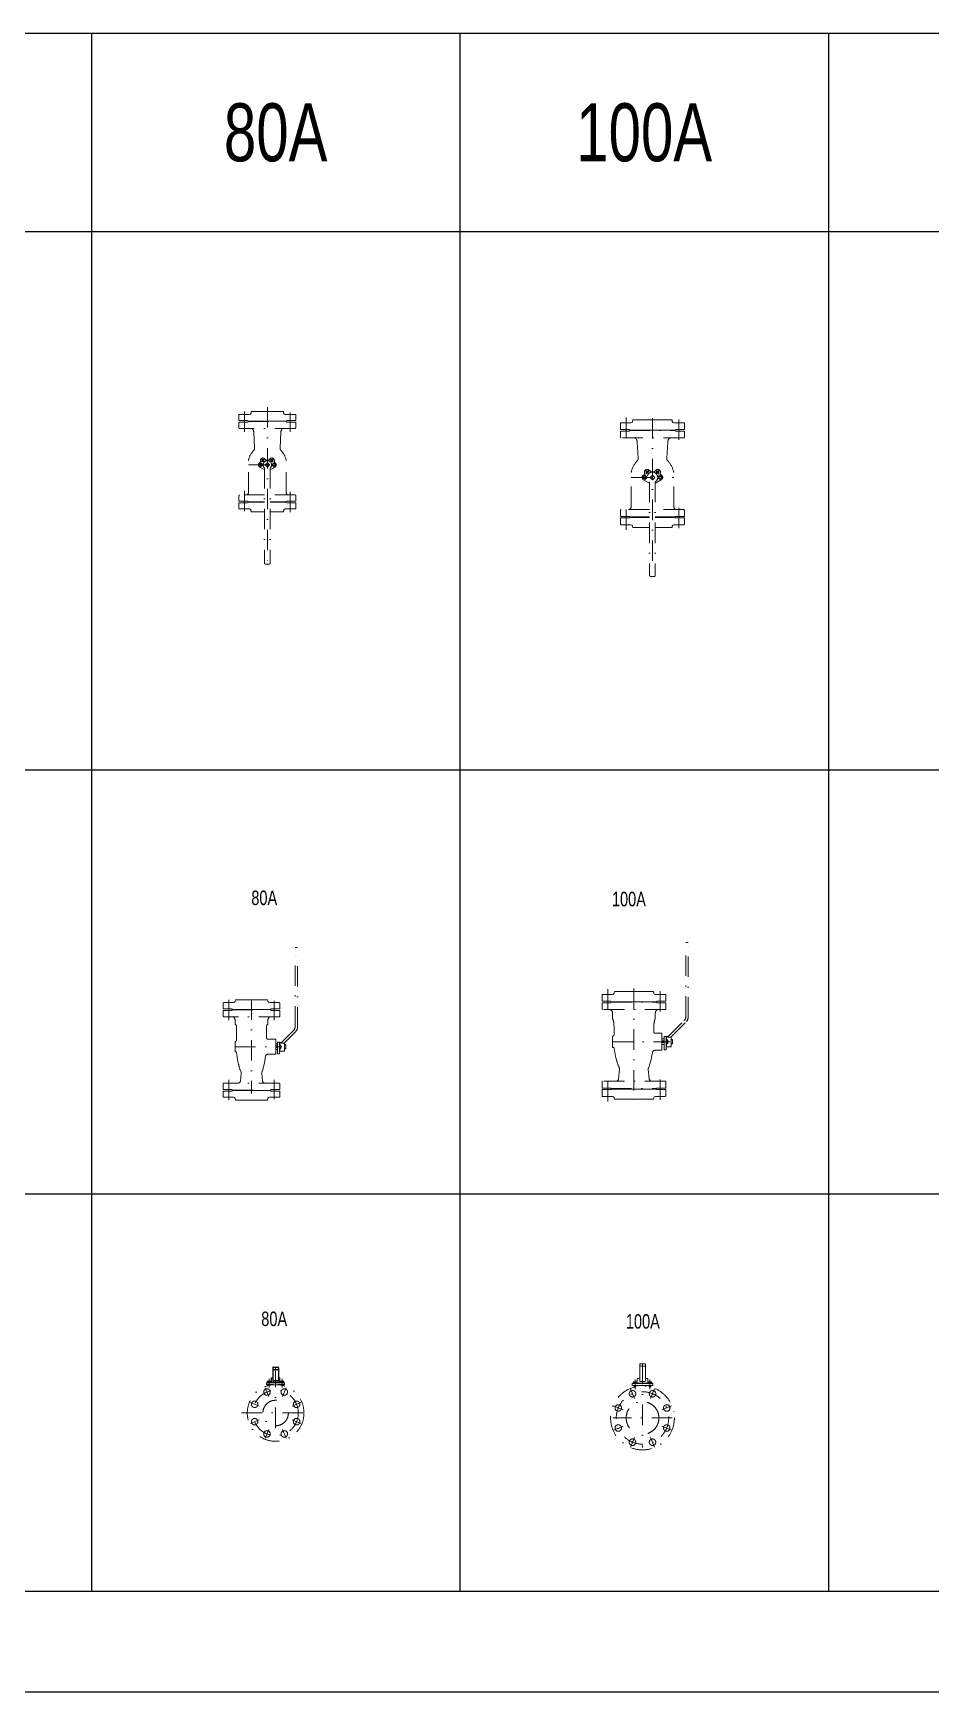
# Model space of a CAD drawing. Extents: x 0 to 60630, y 0 to 46389.
# Drawn here: x 13639 to 16805, y 28261 to 34117 of the extents above; entities that cross this region are included whole.
import ezdxf
from ezdxf.enums import TextEntityAlignment as Align

# ---------------------------------------------------------------- set-up
doc = ezdxf.new("R2010")
doc.units = 0
doc.header["$LTSCALE"] = 30
doc.header["$MEASUREMENT"] = 0
doc.linetypes.add('DGN Style 4', pattern=[4.8, 2.4, -1.2, 0, -1.2])
for name, color, linetype, lineweight in [('L(c)', 1, 'DGN Style 4', 5), ('L(line)', 7, 'Continuous', 5), ('L(txt)', 2, 'Continuous', 13)]:
    doc.layers.add(name, color=color, linetype=linetype, lineweight=lineweight)
doc.styles.add('Style-ENGINEERING', font='ENGINEERING.shx')

# ---------------------------------------------------------------- blocks, each defined once
blk = doc.blocks.new('*U355')
for p, q in [((-17, 67.5), (-17, -67.5)), ((5, 100), (-15, 100)), ((-15, 69.5), (-15, 100)), ((7, 63.4), (7, 98)), ((17, 56.5), (11.8, 57.5)), ((17, -56.5), (17, 56.5)), ((17, -56.5), (11.8, -57.5)), ((-15, -100), (-15, -69.5)), ((-15, -100), (5, -100)), ((7, -98), (7, -63.4))]:
    blk.add_line(p, q)
for centre, radius, start, end in [((-17, 69.5), 2, 270, 0), ((5, 98), 2, 0, 90), ((13, 63.4), 6, 180, 258.69007), ((13, -63.4), 6, 101.30993, 180), ((-17, -69.5), 2, 0, 90), ((5, -98), 2, 270, 0)]:
    blk.add_arc(centre, radius, start, end)
blk = doc.blocks.new('*U356')
for p, q in [((-100, -10), (-100, 10)), ((-69.5, 10), (-100, 10)), ((-67.5, 12), (67.5, 12)), ((100, 10), (69.5, 10)), ((100, 10), (100, -10)), ((98, -12), (-98, -12))]:
    blk.add_line(p, q)
for centre, start, end in [((-69.5, 12), 270, 0), ((69.5, 12), 180, 270), ((-98, -10), 180, 270), ((98, -10), 270, 0)]:
    blk.add_arc(centre, 2, start, end)
blk = doc.blocks.new('*U357')
for p, q in [((-100, 10), (-100, -10)), ((-10, 12), (-98, 12)), ((98, 12), (10, 12)), ((100, -10), (100, 10)), ((-69.5, -10), (-100, -10)), ((-67.5, -12), (-10, -12)), ((10, -12), (67.5, -12)), ((100, -10), (69.5, -10))]:
    blk.add_line(p, q)
for centre, start, end in [((-98, 10), 90, 180), ((98, 10), 0, 90), ((-69.5, -12), 0, 90), ((69.5, -12), 90, 180)]:
    blk.add_arc(centre, 2, start, end)
blk = doc.blocks.new('*U358')
for p, q in [((-100, -5), (-100, 15)), ((-69.5, 15), (-100, 15)), ((-67.5, 17), (-10, 17)), ((10, 17), (67.5, 17)), ((100, 15), (69.5, 15)), ((100, 15), (100, -5)), ((-63.4, -7), (-98, -7)), ((-56.5, -17), (-57.5, -11.8)), ((-10, -17), (-56.5, -17)), ((56.5, -17), (10, -17)), ((56.5, -17), (57.5, -11.8)), ((98, -7), (63.4, -7))]:
    blk.add_line(p, q)
for centre, radius, start, end in [((-69.5, 17), 2, 270, 0), ((69.5, 17), 2, 180, 270), ((-98, -5), 2, 180, 270), ((-63.4, -13), 6, 11.30993, 90), ((63.4, -13), 6, 90, 168.69007), ((98, -5), 2, 270, 0)]:
    blk.add_arc(centre, radius, start, end)
blk = doc.blocks.new('*U354')
for p, q in [((-47.8, 196), (-44.8, 140.1)), ((47.8, 196), (44.8, 140.1)), ((-66.5, -17.1), (-66.5, 95.2)), ((-27.1, 72.7), (-11.3, 63.6)), ((-24.7, 96.2), (-24.7, 91.4)), ((-11.3, 63.6), (-10, 63.6)), ((-6.3, 98.5), (-10.1, 102.3)), ((-10, 69), (-10, -265.9)), ((0, 88.1), (-8, 80.1)), ((-8, 80.1), (0, 72.1)), ((3.1, 97.2), (-3.1, 97.2)), ((8, 80.1), (0, 88.1)), ((0, 72.1), (8, 80.1)), ((6.3, 98.5), (10.1, 102.3)), ((10, 69), (10, -265.9)), ((10, 63.6), (11.3, 63.6)), ((27.1, 72.7), (11.3, 63.6)), ((24.7, 96.2), (24.7, 91.4)), ((66.5, -17.1), (66.5, 95.2)), ((6, -269.9), (-6, -269.9))]:
    blk.add_line(p, q)
at = {"flags": 128}
for points in [[(-22.8, 74.3), (-17.8, 77.2), (-17.8, 83), (-22.8, 85.9), (-27.8, 83), (-27.8, 77.2)], [(22.8, 74.3), (17.8, 77.2), (17.8, 83), (22.8, 85.9), (27.8, 83), (27.8, 77.2)]]:
    blk.add_lwpolyline(points, close=True, dxfattribs=at)
for centre, radius in [((-22.8, 80.1), 4.99), ((-16.1, 96.2), 3.56), ((16.1, 96.2), 3.56), ((22.8, 80.1), 4.99)]:
    blk.add_circle(centre, radius)
for centre, radius, start, end in [((-22.8, 80.1), 8.55, 118.63976, 240), ((-28.9, 91.4), 4.28, 298.63976, 0), ((-16.1, 96.2), 8.55, 45, 180), ((0, 80.1), 15, 311.93876, 228.06124), ((-3.1, 101.8), 4.56, 225, 270), ((3.1, 101.8), 4.56, 270, 315), ((16.1, 96.2), 8.55, 0, 135), ((28.9, 91.4), 4.28, 180, 241.36024), ((22.8, 80.1), 8.55, 300, 61.36024), ((-6, -265.9), 4, 180, 270), ((6, -265.9), 4, 270, 0)]:
    blk.add_arc(centre, radius, start, end)
for centre, major_axis, ratio, start_param, end_param in [((-56.6, 194.1), (0, 14.9), 0.59306, 4.836744, 6.2581), ((56.6, 194.1), (0, 14.9), 0.59306, 0.025085, 1.446441), ((19.4, 73.4), (0, 89.3), 0.999958, 0.831696, 1.260588), ((-53.6, 139), (0, 8.87), 0.999958, 4.04972, 4.836744), ((53.6, 139), (0, 8.87), 0.999958, 1.446441, 2.233466), ((-19.4, 73.4), (0, 89.3), 0.999958, 5.022598, 5.451489), ((-48.8, 95.2), (0, 17.7), 0.999958, 1.260588, 1.570796), ((48.8, 95.2), (0, 17.7), 0.999958, 4.712389, 5.022598), ((-75.4, -17.1), (0, 8.87), 0.999958, 3.201367, 4.712389), ((75.3, -17.1), (0, -8.87), 0.999958, 4.712389, 6.223411)]:
    blk.add_ellipse(centre, major_axis=major_axis, ratio=ratio, start_param=start_param, end_param=end_param)
at = {"layer": 'L(c)'}
for p, q in [((-80, 268.8), (-80, 196.5)), ((0, 283.7), (0, -283.7)), ((80, 265.1), (80, 196.5)), ((-66.5, 80.1), (66.5, 80.1)), ((-22.8, 72.3), (-22.8, 87.9)), ((-11.1, 91.2), (-21.2, 101.3)), ((11.1, 91.2), (21.2, 101.3)), ((22.8, 72.3), (22.8, 87.9)), ((-80, -11.5), (-80, -90.5)), ((80, -15.2), (80, -87.5))]:
    blk.add_line(p, q, dxfattribs=at)
for start, end in [(117.0214, 152.9786), (27.0214, 62.9786)]:
    blk.add_arc((0, 80.1), 22.8, start, end, dxfattribs=at)
for name, p in [('*U356', (0, 221.1)), ('*U357', (0, -38))]:
    blk.add_blockref(name, p)
at = {"layer": 'L(txt)', "rotation": 90}
blk.add_blockref('*U355', (0, 251.5), dxfattribs=at)
at = {"layer": 'L(txt)'}
blk.add_blockref('*U358', (0, -68.4), dxfattribs=at)
blk = doc.blocks.new('*U360')
for centre, radius in [((0, 0), 100), ((-30.6, 73.9), 11.5), ((30.6, 73.9), 11.5), ((-73.9, 30.6), 11.5), ((0, 0), 45), ((73.9, 30.6), 11.5), ((-73.9, -30.6), 11.5), ((73.9, -30.6), 11.5), ((-30.6, -73.9), 11.5), ((30.6, -73.9), 11.5)]:
    blk.add_circle(centre, radius)
at = {"layer": 'L(c)'}
for p, q in [((-24.3, 58.7), (-36.9, 89.1)), ((24.3, 58.7), (36.9, 89.1)), ((-58.7, 24.3), (-89.2, 36.9)), ((58.7, 24.3), (89.2, 36.9)), ((-58.7, -24.3), (-89.2, -36.9)), ((58.7, -24.3), (89.2, -36.9)), ((-24.3, -58.7), (-36.9, -89.2)), ((24.3, -58.7), (36.9, -89.2))]:
    blk.add_line(p, q, dxfattribs=at)
blk.add_circle((0, 0), 80, dxfattribs=at)
blk = doc.blocks.new('*U359')
for p, q in [((-10, 127.5), (-10, 82.8)), ((-8, 129.5), (8, 129.5)), ((-8, 121.5), (8, 121.5)), ((10, 127.5), (10, 82.8)), ((31.3, 74.3), (-31.4, 74.3)), ((-31.4, 67.1), (-31.4, 74.3)), ((-9.6, 67.1), (-31.4, 67.1)), ((-28.6, 74.3), (-28.6, 78.3)), ((-18.4, 78.9), (-27.2, 78.9)), ((-25.8, 67.1), (-25.8, 64.1)), ((-25.7, 78.3), (-25.7, 74.3)), ((-19.9, 74.3), (-19.9, 78.3)), ((-19.8, 67.1), (-19.8, 65.6)), ((-17, 78.3), (-17, 74.3)), ((-15.1, 75.7), (-15.1, 91.7)), ((-15.1, 91.7), (-10, 91.7)), ((15.1, 75.7), (-15.1, 75.7)), ((8, 80.8), (-8, 80.8)), ((31.3, 67.1), (9.6, 67.1)), ((10, 91.7), (15.1, 91.7)), ((15.1, 75.7), (15.1, 91.7)), ((17, 78.3), (17, 74.3)), ((18.4, 78.9), (27.2, 78.9)), ((19.8, 67.1), (19.8, 65.6)), ((19.9, 74.3), (19.9, 78.3)), ((25.7, 78.3), (25.7, 74.3)), ((25.8, 67.1), (25.8, 64.1)), ((28.6, 74.3), (28.6, 78.3)), ((31.3, 67.1), (31.3, 74.3))]:
    blk.add_line(p, q)
for centre, radius, start, end in [((-8, 127.5), 2, 90, 180), ((-8, 123.5), 2, 180, 270), ((8, 127.5), 2, 360, 90), ((8, 123.5), 2, 270, 0), ((-27.2, 76.6), 2.25, 49.73979, 130.26021), ((-22.8, 70.7), 8.21, 69.22909, 110.77091), ((-18.4, 76.6), 2.25, 49.73979, 130.26021), ((-8, 82.8), 2, 180, 270), ((8, 82.8), 2, 270, 360), ((18.4, 76.6), 2.25, 49.73979, 130.26021), ((22.8, 70.7), 8.21, 69.22909, 110.77091), ((27.2, 76.6), 2.25, 49.73979, 130.26021)]:
    blk.add_arc(centre, radius, start, end)
at = {"layer": 'L(c)'}
for p, q in [((0, 130.5), (0, -152.5)), ((-22.8, 87.9), (-22.8, 58.1)), ((22.8, 87.9), (22.8, 58.1)), ((-120, -32.5), (120, -32.5))]:
    blk.add_line(p, q, dxfattribs=at)
blk.add_blockref('*U360', (0, -32.5), dxfattribs=at)
blk = doc.blocks.new('*U362')
for p, q in [((-18, 80), (-18, -80)), ((6, 112.5), (-16, 112.5)), ((-16, 82), (-16, 112.5)), ((8, 75.9), (8, 110.5)), ((18, 69), (12.8, 70)), ((18, -69), (18, 69)), ((-16, -112.5), (-16, -82)), ((-16, -112.5), (6, -112.5)), ((8, -110.5), (8, -75.9)), ((18, -69), (12.8, -70))]:
    blk.add_line(p, q)
for centre, radius, start, end in [((-18, 82), 2, 270, 0), ((6, 110.5), 2, 0, 90), ((14, 75.9), 6, 180, 258.69007), ((-18, -82), 2, 0, 90), ((6, -110.5), 2, 270, 0), ((14, -75.9), 6, 101.30993, 180)]:
    blk.add_arc(centre, radius, start, end)
blk = doc.blocks.new('*U363')
for p, q in [((-112.5, -11), (-112.5, 11)), ((-82, 11), (-112.5, 11)), ((-80, 13), (80, 13)), ((112.5, 11), (82, 11)), ((112.5, 11), (112.5, -11)), ((110.5, -13), (-110.5, -13))]:
    blk.add_line(p, q)
for centre, start, end in [((-82, 13), 270, 0), ((82, 13), 180, 270), ((-110.5, -11), 180, 270), ((110.5, -11), 270, 0)]:
    blk.add_arc(centre, 2, start, end)
blk = doc.blocks.new('*U364')
for p, q in [((-112.5, 11), (-112.5, -11)), ((-10, 13), (-110.5, 13)), ((110.5, 13), (10, 13)), ((112.5, -11), (112.5, 11)), ((-82, -11), (-112.5, -11)), ((-80, -13), (-10, -13)), ((10, -13), (80, -13)), ((112.5, -11), (82, -11))]:
    blk.add_line(p, q)
for centre, start, end in [((-110.5, 11), 90, 180), ((110.5, 11), 0, 90), ((-82, -13), 0, 90), ((82, -13), 90, 180)]:
    blk.add_arc(centre, 2, start, end)
blk = doc.blocks.new('*U365')
for p, q in [((-112.5, -6), (-112.5, 16)), ((-82, 16), (-112.5, 16)), ((-80, 18), (-10, 18)), ((10, 18), (80, 18)), ((112.5, 16), (82, 16)), ((112.5, 16), (112.5, -6)), ((-75.9, -8), (-110.5, -8)), ((-69, -18), (-70, -12.8)), ((-10, -18), (-69, -18)), ((69, -18), (10, -18)), ((69, -18), (70, -12.8)), ((110.5, -8), (75.9, -8))]:
    blk.add_line(p, q)
for centre, radius, start, end in [((-82, 18), 2, 270, 0), ((82, 18), 2, 180, 270), ((-110.5, -6), 2, 180, 270), ((-75.9, -14), 6, 11.30993, 90), ((75.9, -14), 6, 90, 168.69007), ((110.5, -6), 2, 270, 0)]:
    blk.add_arc(centre, radius, start, end)
blk = doc.blocks.new('*U361')
for p, q in [((-53.9, 194.1), (-50.5, 137.1)), ((53.9, 194.1), (50.5, 137.1)), ((-75, -34.2), (-75, 86.5)), ((-31.1, 60.9), (-13, 50.4)), ((-28.4, 88), (-28.4, 82.4)), ((-7.3, 90.6), (-11.6, 94.9)), ((0, 77.4), (-8, 69.4)), ((-8, 69.4), (0, 61.4)), ((3.6, 89.1), (-3.6, 89.1)), ((8, 69.4), (0, 77.4)), ((0, 61.4), (8, 69.4)), ((7.3, 90.6), (11.6, 94.9)), ((31.1, 60.9), (13, 50.4)), ((28.4, 88), (28.4, 82.4)), ((75, -34.2), (75, 86.5)), ((-13, 50.4), (-10, 50.4)), ((-10, 53.8), (-10, -276.6)), ((10, 53.8), (10, -276.6)), ((10, 50.4), (13, 50.4)), ((6, -280.6), (-6, -280.6))]:
    blk.add_line(p, q)
at = {"flags": 128}
for points in [[(-26.2, 62.8), (-20.5, 66.1), (-20.5, 72.7), (-26.2, 76), (-32, 72.7), (-32, 66.1)], [(26.2, 62.8), (20.5, 66.1), (20.5, 72.7), (26.2, 76), (31.9, 72.7), (31.9, 66.1)]]:
    blk.add_lwpolyline(points, close=True, dxfattribs=at)
for centre, radius in [((-26.2, 69.4), 5.74), ((-18.6, 88), 4.1), ((18.5, 88), 4.1), ((26.2, 69.4), 5.74)]:
    blk.add_circle(centre, radius)
for centre, radius, start, end in [((21.9, 61.8), 100.7, 137.65266, 162.22635), ((-60.5, 135.8), 10, 322.03184, 7.12502), ((60.4, 135.8), 10, 172.87498, 217.96816), ((-21.9, 61.8), 100.7, 17.77365, 42.34734), ((-55, 86.5), 20, 162.22635, 180), ((-26.2, 69.4), 9.83, 118.63976, 240), ((-33.3, 82.4), 4.92, 298.63976, 0), ((-18.6, 88), 9.83, 45, 180), ((0, 69.4), 18.5, 302.72044, 237.27956), ((-3.6, 94.3), 5.24, 225, 270), ((3.6, 94.3), 5.24, 270, 315), ((18.5, 88), 9.83, 0, 135), ((33.3, 82.4), 4.92, 180, 241.36024), ((26.2, 69.4), 9.83, 300, 61.36024), ((55, 86.5), 20, 0, 17.77365), ((-85, -34.2), 10, 271.81193, 0), ((85, -34.2), 10, 180, 268.18807), ((-6, -276.6), 4, 180, 270), ((6, -276.6), 4, 270, 0)]:
    blk.add_arc(centre, radius, start, end)
for centre, start_param, end_param in [((-63.8, 192), 4.836744, 6.283185), ((63.8, 192), 0, 1.446441)]:
    blk.add_ellipse(centre, major_axis=(0, 16.9), ratio=0.593085, start_param=start_param, end_param=end_param)
at = {"layer": 'L(c)'}
for p, q in [((-92.5, 280.6), (-92.5, 196.3)), ((0, 279.1), (0, -276.1)), ((92.5, 274.3), (92.5, 196.3)), ((-75, 69.4), (75, 69.4)), ((-26.2, 60.4), (-26.2, 78.4)), ((-12.8, 82.2), (-24.3, 93.7)), ((12.7, 82.2), (24.3, 93.7)), ((26.2, 60.4), (26.2, 78.4)), ((-92.5, -116), (-92.5, -31.7)), ((92.5, -109.7), (92.5, -31.7))]:
    blk.add_line(p, q, dxfattribs=at)
for start, end in [(117.0214, 152.9786), (27.0214, 62.9786)]:
    blk.add_arc((0, 69.4), 26.2, start, end, dxfattribs=at)
for name, p in [('*U363', (0, 221.8)), ('*U364', (0, -57.2))]:
    blk.add_blockref(name, p)
at = {"layer": 'L(txt)', "rotation": 90}
blk.add_blockref('*U362', (0, 254.3), dxfattribs=at)
at = {"layer": 'L(txt)'}
blk.add_blockref('*U365', (0, -89.7), dxfattribs=at)
blk = doc.blocks.new('*U367')
for centre, radius in [((0, 0), 112.5), ((-35.4, 85.5), 11.5), ((35.4, 85.5), 11.5), ((-85.5, 35.4), 11.5), ((0, 0), 57.7), ((85.5, 35.4), 11.5), ((-85.5, -35.4), 11.5), ((85.5, -35.4), 11.5), ((-35.4, -85.5), 11.5), ((35.4, -85.5), 11.5)]:
    blk.add_circle(centre, radius)
at = {"layer": 'L(c)'}
for p, q in [((-28.3, 68.4), (-42.5, 102.5)), ((28.3, 68.4), (42.5, 102.5)), ((-68.4, 28.3), (-102.6, 42.5)), ((68.4, 28.3), (102.5, 42.5)), ((-68.4, -28.3), (-102.6, -42.5)), ((68.4, -28.3), (102.5, -42.5)), ((-28.3, -68.4), (-42.5, -102.6)), ((28.3, -68.4), (42.5, -102.6))]:
    blk.add_line(p, q, dxfattribs=at)
blk.add_circle((0, 0), 92.5, dxfattribs=at)
blk = doc.blocks.new('*U366')
for p, q in [((-10, 145.1), (-10, 86.5)), ((-8, 147.1), (8, 147.1)), ((-8, 139.1), (8, 139.1)), ((10, 145.1), (10, 86.5)), ((36.1, 78), (-36.1, 78)), ((-36.1, 70.8), (-36.1, 78)), ((36.1, 70.8), (-36.1, 70.8)), ((-32.9, 82.7), (-32.9, 78)), ((-32.9, 78), (-19.5, 78)), ((-31.2, 83.3), (-21.2, 83.3)), ((-29.6, 78), (-29.6, 82.7)), ((-29.2, 70.8), (-29.2, 64.8)), ((-23.2, 70.8), (-23.2, 66.2)), ((-22.9, 82.7), (-22.9, 78)), ((-19.5, 78), (-19.5, 82.7)), ((-18.5, 79.4), (-18.5, 95.4)), ((-10, 95.4), (-18.5, 95.4)), ((18.5, 79.4), (-18.5, 79.4)), ((8, 84.5), (-8, 84.5)), ((18.5, 95.4), (10, 95.4)), ((18.5, 79.4), (18.5, 95.4)), ((19.5, 82.7), (19.5, 78)), ((19.5, 78), (32.9, 78)), ((21.2, 83.3), (31.2, 83.3)), ((22.9, 78), (22.9, 82.7)), ((23.2, 70.8), (23.2, 66.2)), ((29.2, 70.8), (29.2, 64.8)), ((29.6, 82.7), (29.6, 78)), ((32.9, 78), (32.9, 82.7)), ((36.1, 70.8), (36.1, 78))]:
    blk.add_line(p, q)
for centre, radius, start, end in [((-8, 145.1), 2, 90, 180), ((-8, 141.1), 2, 180, 270), ((8, 145.1), 2, 0, 90), ((8, 141.1), 2, 270, 0), ((-31.2, 80.7), 2.59, 49.73979, 130.26021), ((-26.2, 73.9), 9.44, 69.22909, 110.77091), ((-21.2, 80.7), 2.59, 49.73979, 130.26021), ((-8, 86.5), 2, 180, 270), ((8, 86.5), 2, 270, 0), ((21.2, 80.7), 2.59, 49.73979, 130.26021), ((26.2, 73.9), 9.44, 69.22909, 110.77091), ((31.2, 80.7), 2.59, 49.73979, 130.26021)]:
    blk.add_arc(centre, radius, start, end)
at = {"layer": 'L(c)'}
for p, q in [((0, 147.4), (0, -148.5)), ((-26.2, 92.3), (-26.2, 58.4)), ((26.2, 92.3), (26.2, 58.4)), ((104.9, -43.9), (-104.7, -43.9))]:
    blk.add_line(p, q, dxfattribs=at)
blk.add_blockref('*U367', (0, -43.9), dxfattribs=at)
blk = doc.blocks.new('*U575')
for p, q in [((-18, 80), (-18, -80)), ((6, 112.5), (-16, 112.5)), ((-16, 82), (-16, 112.5)), ((8, 75.9), (8, 110.5)), ((18, 69), (12.8, 70)), ((18, -69), (18, 69)), ((-16, -112.5), (-16, -82)), ((-16, -112.5), (6, -112.5)), ((8, -110.5), (8, -75.9)), ((18, -69), (12.8, -70))]:
    blk.add_line(p, q)
for centre, radius, start, end in [((-18, 82), 2, 270, 0), ((6, 110.5), 2, 0, 90), ((14, 75.9), 6, 180, 258.69007), ((-18, -82), 2, 0, 90), ((6, -110.5), 2, 270, 0), ((14, -75.9), 6, 101.30993, 180)]:
    blk.add_arc(centre, radius, start, end)
blk = doc.blocks.new('*U576')
for p, q in [((-112.5, -11), (-112.5, 11)), ((-82, 11), (-112.5, 11)), ((-80, 13), (80, 13)), ((112.5, 11), (82, 11)), ((112.5, 11), (112.5, -11)), ((110.5, -13), (-110.5, -13))]:
    blk.add_line(p, q)
for centre, start, end in [((-82, 13), 270, 0), ((82, 13), 180, 270), ((-110.5, -11), 180, 270), ((110.5, -11), 270, 0)]:
    blk.add_arc(centre, 2, start, end)
blk = doc.blocks.new('*U577')
for p, q in [((-18, 80), (-18, -80)), ((6, 112.5), (-16, 112.5)), ((-16, 82), (-16, 112.5)), ((8, 75.9), (8, 110.5)), ((18, 69), (12.8, 70)), ((18, -69), (18, 69)), ((-16, -112.5), (-16, -82)), ((-16, -112.5), (6, -112.5)), ((8, -110.5), (8, -75.9)), ((18, -69), (12.8, -70))]:
    blk.add_line(p, q)
for centre, radius, start, end in [((-18, 82), 2, 270, 0), ((6, 110.5), 2, 0, 90), ((14, 75.9), 6, 180, 258.69007), ((-18, -82), 2, 0, 90), ((6, -110.5), 2, 270, 0), ((14, -75.9), 6, 101.30993, 180)]:
    blk.add_arc(centre, radius, start, end)
blk = doc.blocks.new('*U578')
for p, q in [((-112.5, -11), (-112.5, 11)), ((-82, 11), (-112.5, 11)), ((-80, 13), (80, 13)), ((112.5, 11), (82, 11)), ((112.5, 11), (112.5, -11)), ((110.5, -13), (-110.5, -13))]:
    blk.add_line(p, q)
for centre, start, end in [((-82, 13), 270, 0), ((82, 13), 180, 270), ((-110.5, -11), 180, 270), ((110.5, -11), 270, 0)]:
    blk.add_arc(centre, 2, start, end)
blk = doc.blocks.new('*U574')
for p, q in [((143.7, 19), (143.7, 280.6)), ((151.7, 280.6), (143.7, 280.6)), ((151.7, 15.7), (151.7, 280.6)), ((-114.3, 28.2), (-114.3, 10.6)), ((35.7, 28.2), (35.7, 10.6)), ((79.2, -53.8), (137.9, 4.9)), ((90.5, -53.8), (145.9, 1.5)), ((-114.3, -49.4), (-114.3, -89.4)), ((-109.3, -24.4), (-109.3, -44.4)), ((30.7, -24.4), (30.7, -34.4)), ((59.8, -39.4), (35.7, -39.4)), ((59.8, -99.9), (59.8, -39.4)), ((67.6, -50.9), (67.6, -97.8)), ((67.6, -50.9), (74.8, -50.9)), ((74.8, -50.9), (74.8, -97.8)), ((76.2, -50.9), (82.1, -50.9)), ((76.2, -50.9), (76.2, -62.7)), ((79.2, -53.8), (90.5, -53.8)), ((92.2, -52.1), (92.2, -87.9)), ((-113.4, -89.4), (-114.3, -89.4)), ((59.8, -99.4), (35.9, -99.4)), ((67.6, -59.5), (59.8, -59.5)), ((67.6, -66.4), (59.8, -66.4)), ((67.6, -72.4), (59.8, -72.4)), ((67.6, -79.3), (59.8, -79.3)), ((67.6, -97.8), (74.8, -97.8)), ((74.8, -76.1), (74.8, -62.7)), ((74.8, -62.7), (79.5, -62.7)), ((79.5, -66.1), (74.8, -66.1)), ((74.8, -72.8), (79.5, -72.8)), ((79.5, -76.1), (74.8, -76.1)), ((76.2, -76.1), (76.2, -87.9)), ((76.2, -87.9), (92.2, -87.9)), ((80.1, -74.4), (80.1, -64.4)), ((92.2, -61.5), (97.2, -61.5)), ((92.2, -77.3), (97.2, -77.3)), ((97.2, -61.5), (97.2, -77.3)), ((-93.2, -200.1), (-89.8, -167.1)), ((14.6, -200.1), (11.3, -167.1))]:
    blk.add_line(p, q)
for centre, radius, start, end in [((123.7, 19), 20, 315, 0), ((131.7, 15.7), 20, 315, 0), ((-114.2, -44.4), 5, 270, 0), ((35.8, -34.4), 5, 180, 270), ((-113.4, -94.4), 5, 11.51964, 90), ((35.9, -109.4), 10, 90, 159.89969), ((77.5, -64.4), 2.59, 319.73979, 40.26021), ((70.6, -69.4), 9.44, 339.22909, 20.77091), ((77.5, -74.4), 2.59, 319.73979, 40.26021), ((-99.7, -165.8), 10, 352.87498, 37.96816), ((21.2, -165.8), 10, 142.03184, 187.12502), ((-103.1, -198.8), 10, 270, 352.87498), ((24.6, -198.8), 10, 187.12502, 270)]:
    blk.add_arc(centre, radius, start, end)
for centre, major_axis, ratio, start_param, end_param in [((-124.3, 28.2), (0, 16), 0.625, 4.712389, 6.265297), ((-114.2, -24.4), (0, 35), 0.142857, 4.712389, 6.283185), ((35.8, -24.4), (0, -35), 0.142857, 3.141593, 4.712389), ((45.8, 28.2), (0, -16), 0.625, 3.159481, 4.712389), ((-23, -61.6), (0, -159.5), 0.547223, 4.913445, 5.375058), ((-55.5, -38), (0, -197.7), 0.441298, 0.908127, 1.21998)]:
    blk.add_ellipse(centre, major_axis=major_axis, ratio=ratio, start_param=start_param, end_param=end_param)
at = {"layer": 'L(c)'}
for p, q in [((-39.3, 118.7), (-39.3, -279.9)), ((-131.8, 116), (-131.8, 31.7)), ((53.2, 109.7), (53.2, 31.7)), ((-114.3, -69.4), (88.2, -69.4)), ((-131.8, -280.6), (-131.8, -196.3)), ((53.2, -274.3), (53.2, -196.3))]:
    blk.add_line(p, q, dxfattribs=at)
blk.add_blockref('*U576', (-39.2, 57.2))
at = {"extrusion": (0, 0, -1), "rotation": 180}
blk.add_blockref('*U578', (39.2, -221.8), dxfattribs=at)
at = {"layer": 'L(txt)', "rotation": 90}
blk.add_blockref('*U575', (-39.3, 89.7), dxfattribs=at)
at = {"layer": 'L(txt)', "extrusion": (0, 0, -1), "rotation": 270}
blk.add_blockref('*U577', (39.3, -254.3), dxfattribs=at)
blk = doc.blocks.new('*U580')
for p, q in [((-17, 67.5), (-17, -67.5)), ((5, 100), (-15, 100)), ((-15, 69.5), (-15, 100)), ((7, 63.4), (7, 98)), ((17, 56.5), (11.8, 57.5)), ((17, -56.5), (17, 56.5)), ((17, -56.5), (11.8, -57.5)), ((-15, -100), (-15, -69.5)), ((-15, -100), (5, -100)), ((7, -98), (7, -63.4))]:
    blk.add_line(p, q)
for centre, radius, start, end in [((-17, 69.5), 2, 270, 0), ((5, 98), 2, 0, 90), ((13, 63.4), 6, 180, 258.69007), ((13, -63.4), 6, 101.30993, 180), ((-17, -69.5), 2, 0, 90), ((5, -98), 2, 270, 0)]:
    blk.add_arc(centre, radius, start, end)
blk = doc.blocks.new('*U581')
for p, q in [((-100, -10), (-100, 10)), ((-69.5, 10), (-100, 10)), ((-67.5, 12), (67.5, 12)), ((100, 10), (69.5, 10)), ((100, 10), (100, -10)), ((98, -12), (-98, -12))]:
    blk.add_line(p, q)
for centre, start, end in [((-69.5, 12), 270, 0), ((69.5, 12), 180, 270), ((-98, -10), 180, 270), ((98, -10), 270, 0)]:
    blk.add_arc(centre, 2, start, end)
blk = doc.blocks.new('*U582')
for p, q in [((-17, 67.5), (-17, -67.5)), ((5, 100), (-15, 100)), ((-15, 69.5), (-15, 100)), ((7, 63.4), (7, 98)), ((17, 56.5), (11.8, 57.5)), ((17, -56.5), (17, 56.5)), ((17, -56.5), (11.8, -57.5)), ((-15, -100), (-15, -69.5)), ((-15, -100), (5, -100)), ((7, -98), (7, -63.4))]:
    blk.add_line(p, q)
for centre, radius, start, end in [((-17, 69.5), 2, 270, 0), ((5, 98), 2, 0, 90), ((13, 63.4), 6, 180, 258.69007), ((13, -63.4), 6, 101.30993, 180), ((-17, -69.5), 2, 0, 90), ((5, -98), 2, 270, 0)]:
    blk.add_arc(centre, radius, start, end)
blk = doc.blocks.new('*U583')
for p, q in [((-100, -10), (-100, 10)), ((-69.5, 10), (-100, 10)), ((-67.5, 12), (67.5, 12)), ((100, 10), (69.5, 10)), ((100, 10), (100, -10)), ((98, -12), (-98, -12))]:
    blk.add_line(p, q)
for centre, start, end in [((-69.5, 12), 270, 0), ((69.5, 12), 180, 270), ((-98, -10), 180, 270), ((98, -10), 270, 0)]:
    blk.add_arc(centre, 2, start, end)
blk = doc.blocks.new('*U579')
for p, q in [((123, -9.6), (123, 269.3)), ((131, 269.3), (123, 269.3)), ((131, -12.9), (131, 269.3)), ((-88.8, 11.2), (-88.8, -2.3)), ((26.8, 11.2), (26.8, -2.3)), ((-84.4, -6.8), (-84.4, -58.5)), ((22.4, -6.8), (22.4, -49.6)), ((55, -54.1), (26.8, -54.1)), ((55, -107.3), (55, -54.1)), ((72.5, -68.4), (117.2, -23.8)), ((83.8, -68.4), (125.2, -27.1)), ((-88.8, -62.9), (-88.8, -98.4)), ((-88.1, -98.4), (-88.8, -98.4)), ((55, -107.3), (26.9, -107.3)), ((60.8, -70.7), (55, -70.7)), ((60.8, -77.8), (55, -77.8)), ((60.8, -83.5), (55, -83.5)), ((60.8, -90.6), (55, -90.6)), ((60.8, -64.2), (60.8, -105.3)), ((60.8, -64.2), (68, -64.2)), ((60.8, -105.3), (68, -105.3)), ((68, -64.2), (68, -105.3)), ((68, -86.5), (68, -74.8)), ((68, -74.8), (72.1, -74.8)), ((72.1, -77.7), (68, -77.7)), ((68, -83.6), (72.1, -83.6)), ((72.1, -86.5), (68, -86.5)), ((69.5, -65.5), (69.5, -74.8)), ((69.5, -65.5), (75.4, -65.5)), ((69.5, -86.5), (69.5, -95.8)), ((69.5, -95.8), (85.5, -95.8)), ((72.5, -68.4), (83.8, -68.4)), ((72.6, -85), (72.6, -76.3)), ((85.5, -66.4), (85.5, -95.8)), ((85.5, -72.7), (90.5, -72.7)), ((85.5, -88.6), (90.5, -88.6)), ((90.5, -72.7), (90.5, -88.6)), ((-70.1, -201.8), (-67.1, -174.6)), ((8.1, -201.8), (5.1, -174.6))]:
    blk.add_line(p, q)
for centre, radius, start, end in [((103, -9.6), 20, 315, 0), ((111, -12.9), 20, 315, 0), ((70.4, -76.3), 2.25, 319.73979, 40.26021), ((64.4, -80.7), 8.21, 339.22909, 20.77091), ((70.4, -85), 2.25, 319.73979, 40.26021)]:
    blk.add_arc(centre, radius, start, end)
for centre, major_axis, ratio, start_param, end_param in [((-97.7, 11.2), (0, 14.2), 0.624974, 4.712389, 6.283185), ((35.7, 11.2), (0, -14.2), 0.624974, 3.141593, 4.712389), ((-88.8, -6.8), (0, 4.43), 0.999958, 4.712389, 6.283185), ((-88.8, -58.5), (0, -4.43), 0.999958, 0, 1.570796), ((26.8, -6.8), (0, -4.43), 0.999958, 3.141593, 4.712389), ((26.8, -49.6), (0, -4.43), 0.999958, 4.712389, 6.283185), ((-88.1, -102.8), (0, -4.43), 0.999958, 1.771852, 3.141593), ((-7.9, -70.1), (0, -159.2), 0.485938, 4.913445, 5.375058), ((-54, -43.5), (0, -202.6), 0.381874, 0.908127, 1.21998), ((26.9, -116.1), (0, -8.87), 0.999958, 3.141593, 4.361572), ((-75.9, -173.5), (0, -8.86), 0.999958, 1.446441, 2.233466), ((13.9, -173.5), (0, -8.87), 0.999958, 4.04972, 4.836744), ((-78.9, -200.7), (0, -8.87), 0.999958, 0, 1.446441), ((16.9, -200.7), (0, -8.87), 0.999958, 4.836744, 6.283185)]:
    blk.add_ellipse(centre, major_axis=major_axis, ratio=ratio, start_param=start_param, end_param=end_param)
at = {"layer": 'L(c)'}
for p, q in [((-111, 85.2), (-111, 12.9)), ((-31, 86.6), (-31, -245.6)), ((49, 81.5), (49, 12.9)), ((-88.8, -80.7), (76.5, -80.7)), ((-111, -269.3), (-111, -197.1)), ((49, -265.6), (49, -197.1))]:
    blk.add_line(p, q, dxfattribs=at)
blk.add_blockref('*U581', (-31, 37.4))
at = {"extrusion": (0, 0, -1), "rotation": 180}
blk.add_blockref('*U583', (31, -221.6), dxfattribs=at)
at = {"layer": 'L(txt)', "rotation": 90}
blk.add_blockref('*U580', (-31, 67.9), dxfattribs=at)
at = {"layer": 'L(txt)', "extrusion": (0, 0, -1), "rotation": 270}
blk.add_blockref('*U582', (31, -252.1), dxfattribs=at)

msp = doc.modelspace()

# ---------------------------------------------------------------- linework, layer by layer
for p, q in [((3444.1, 34116.5), (26429.1, 34116.5)), ((13844.1, 34116.5), (13844.1, 28616.5)), ((15144.1, 34116.5), (15144.1, 28616.5)), ((16444.1, 34116.5), (16444.1, 28616.5)), ((3444.1, 33416.5), (26429.1, 33416.5)), ((3444.1, 31516.5), (26429.1, 31516.5)), ((3444.1, 30018.6), (26429.1, 30018.6)), ((3444.1, 28616.5), (26429.1, 28616.5)), ((3444.1, 28261.2), (24944.1, 28261.2))]:
    msp.add_line(p, q)

# ---------------------------------------------------------------- block references
msp.add_blockref('*U359', (14494.1, 29278))
at = {"layer": 'L(c)'}
for name, p in [('*U354', (14464.8, 32512.2)), ('*U361', (15823.4, 32478.9)), ('*U579', (14439.9, 30619.2)), ('*U574', (15797.2, 30625.5)), ('*U366', (15788.3, 29271.8))]:
    msp.add_blockref(name, p, dxfattribs=at)

# ---------------------------------------------------------------- texts
at = {"layer": 'L(line)', "style": 'Style-ENGINEERING', "width": 0.75}
for s, p in [('80A', (14453.9, 31064.1)), ('100A', (15740.3, 31059.7)), ('80A', (14489, 29577.9)), ('100A', (15789.5, 29568.9))]:
    msp.add_text(s, height=51.2, dxfattribs=at).set_placement(p, align=Align.MIDDLE_CENTER)
at = {"layer": 'L(txt)', "style": 'Style-ENGINEERING', "width": 0.75}
for s, p in [('80A', (14494.1, 33766.5)), ('100A', (15794.1, 33766.5))]:
    msp.add_text(s, height=204.8, dxfattribs=at).set_placement(p, align=Align.MIDDLE_CENTER)

doc.saveas('drawing.dxf')
